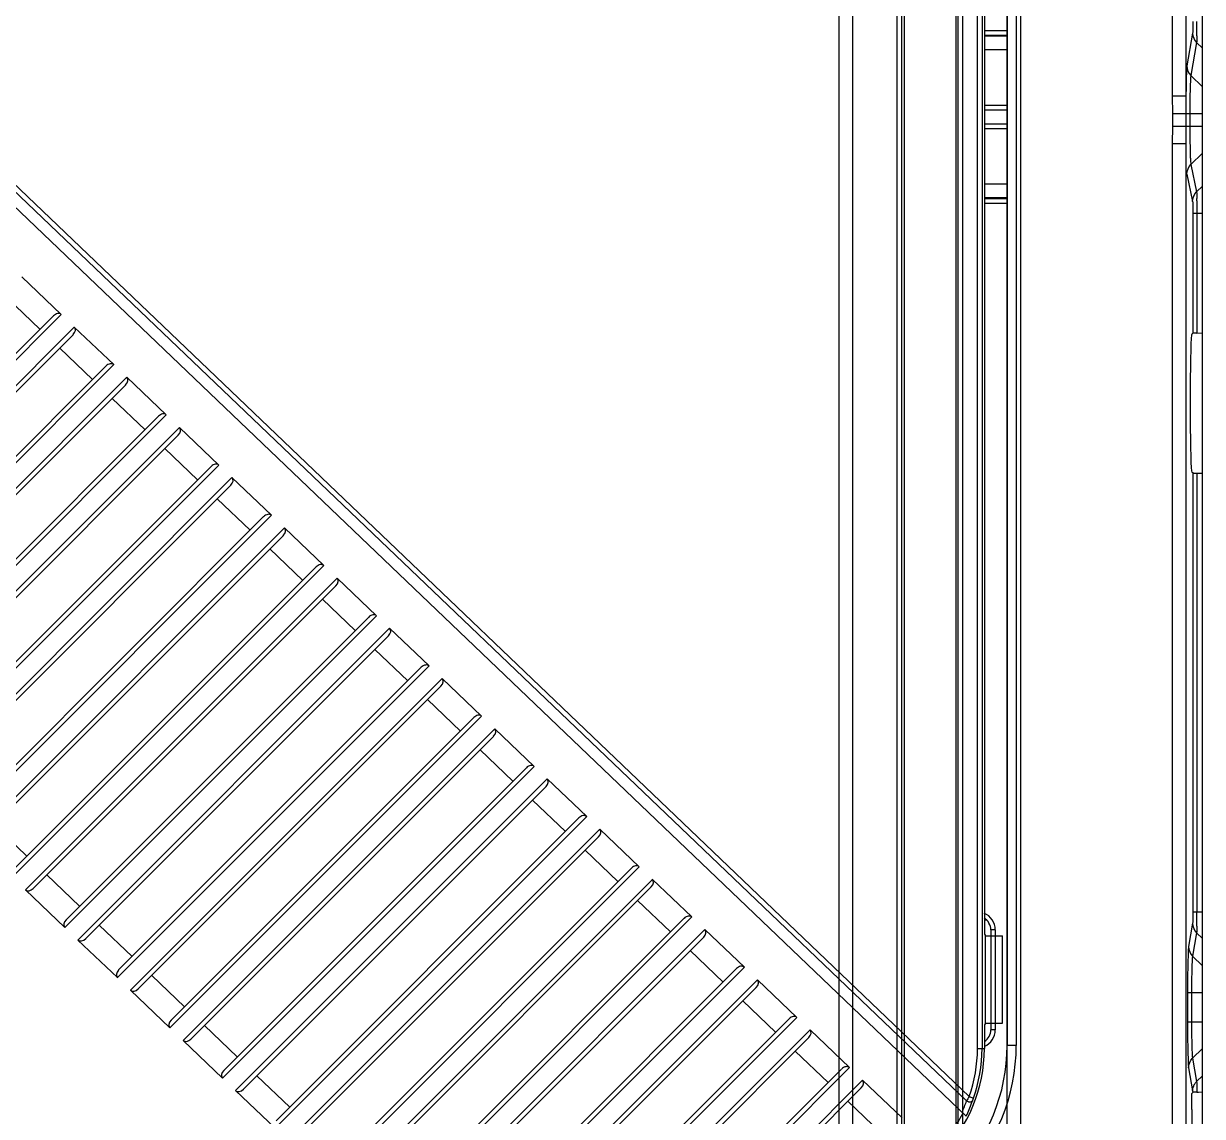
# Model space of a CAD drawing. Header units: millimetres. Extents: x 7531 to 19147, y 2539 to 6525.
# Drawn here: x 17293.6 to 17423.5, y 4821.7 to 4942 of the extents above; entities that cross this region are included whole.
import ezdxf

# ---------------------------------------------------------------- set-up
doc = ezdxf.new("R2010")
doc.units = ezdxf.units.MM
doc.layers.add('02___PRT_ALL_AXES', color=7, linetype='Continuous')

# ---------------------------------------------------------------- blocks, each defined once
blk = doc.blocks.new('DASFASFASEFWE')
at = {"color": 7, "linetype": 'Continuous'}
for p, q in [((408.59, 3285.7), (408.59, 3490.95)), ((409.09, 3490.95), (409.09, 3285.7)), ((409.35, 3478.32), (409.35, 3298.32)), ((407.68, 3280.42), (285.55, 3397.09)), ((283.4, 3396.65), (407.34, 3278.25)), ((407.39, 3279.94), (285.16, 3396.69)), ((307.7, 3366.53), (303.36, 3370.67)), ((301.74, 3368.35), (305.36, 3364.89)), ((273.38, 3332.21), (307.7, 3366.53)), ((273.51, 3333.05), (306.84, 3366.38)), ((309.14, 3365.14), (274.83, 3330.83)), ((313.48, 3361), (309.14, 3365.14)), ((309.01, 3364.3), (275.68, 3330.98)), ((307.53, 3362.82), (311.14, 3359.36)), ((279.17, 3326.68), (313.48, 3361)), ((279.3, 3327.52), (312.63, 3360.85)), ((314.93, 3359.62), (280.61, 3325.3)), ((319.27, 3355.47), (314.93, 3359.62)), ((314.8, 3358.78), (281.47, 3325.45)), ((313.31, 3357.29), (316.93, 3353.84)), ((284.95, 3321.15), (319.27, 3355.47)), ((285.09, 3321.99), (318.41, 3355.32)), ((320.72, 3354.09), (286.4, 3319.77)), ((320.58, 3353.25), (287.26, 3319.92)), ((325.06, 3349.94), (320.72, 3354.09)), ((319.1, 3351.76), (322.71, 3348.31)), ((290.74, 3315.63), (325.06, 3349.94)), ((290.87, 3316.47), (324.2, 3349.79)), ((326.5, 3348.56), (292.18, 3314.24)), ((326.37, 3347.72), (293.04, 3314.39)), ((330.84, 3344.42), (326.5, 3348.56)), ((324.88, 3346.24), (328.5, 3342.78)), ((296.52, 3310.1), (330.84, 3344.42)), ((296.66, 3310.94), (329.99, 3344.27)), ((332.29, 3343.03), (297.97, 3308.72)), ((336.63, 3338.89), (332.29, 3343.03)), ((332.16, 3342.19), (298.83, 3308.87)), ((330.67, 3340.71), (334.29, 3337.25)), ((302.31, 3304.57), (336.63, 3338.89)), ((302.44, 3305.41), (335.77, 3338.74)), ((338.08, 3337.51), (303.76, 3303.19)), ((342.41, 3333.36), (338.08, 3337.51)), ((337.94, 3336.67), (304.61, 3303.34)), ((336.46, 3335.18), (340.07, 3331.73)), ((308.1, 3299.04), (342.41, 3333.36)), ((308.23, 3299.88), (341.56, 3333.21)), ((343.86, 3331.98), (309.54, 3297.66)), ((343.73, 3331.14), (310.4, 3297.81)), ((348.2, 3327.83), (343.86, 3331.98)), ((342.24, 3329.65), (345.86, 3326.2)), ((313.88, 3293.52), (348.2, 3327.83)), ((314.02, 3294.36), (347.34, 3327.68)), ((349.65, 3326.45), (315.33, 3292.13)), ((353.99, 3322.31), (349.65, 3326.45)), ((349.51, 3325.61), (316.19, 3292.28)), ((348.03, 3324.13), (351.65, 3320.67)), ((319.67, 3287.99), (353.99, 3322.31)), ((319.8, 3288.83), (353.13, 3322.16)), ((355.43, 3320.92), (321.12, 3286.61)), ((359.77, 3316.78), (355.43, 3320.92)), ((355.3, 3320.08), (321.97, 3286.76)), ((353.82, 3318.6), (357.43, 3315.14)), ((325.46, 3282.46), (359.77, 3316.78)), ((325.59, 3283.3), (358.92, 3316.63)), ((361.22, 3315.4), (326.9, 3281.08)), ((365.56, 3311.25), (361.22, 3315.4)), ((361.09, 3314.56), (327.76, 3281.23)), ((359.6, 3313.07), (363.22, 3309.62)), ((303.93, 3306.9), (300.31, 3310.35)), ((331.24, 3276.93), (365.56, 3311.25)), ((331.38, 3277.77), (364.7, 3311.1)), ((367.01, 3309.87), (332.69, 3275.55)), ((366.87, 3309.03), (333.55, 3275.7)), ((371.35, 3305.72), (367.01, 3309.87)), ((365.39, 3307.54), (369, 3304.09)), ((337.03, 3271.41), (371.35, 3305.72)), ((337.16, 3272.25), (370.49, 3305.57)), ((309.72, 3301.37), (306.1, 3304.82)), ((372.79, 3304.34), (338.47, 3270.02)), ((377.13, 3300.2), (372.79, 3304.34)), ((303.76, 3303.19), (308.1, 3299.04)), ((372.66, 3303.5), (339.33, 3270.17)), ((371.17, 3302.02), (374.79, 3298.56)), ((342.81, 3265.88), (377.13, 3300.2)), ((342.95, 3266.72), (376.28, 3300.05)), ((315.5, 3295.84), (311.89, 3299.3)), ((378.58, 3298.81), (344.26, 3264.5)), ((382.92, 3294.67), (378.58, 3298.81)), ((309.54, 3297.66), (313.88, 3293.52)), ((378.45, 3297.97), (345.12, 3264.65)), ((409.35, 3298.32), (409.47, 3298.13)), ((409.47, 3298.13), (411.35, 3298.13)), ((409.47, 3288.52), (409.47, 3298.13)), ((411.35, 3288.52), (411.35, 3298.13)), ((376.96, 3296.49), (380.58, 3293.03)), ((348.6, 3260.35), (382.92, 3294.67)), ((348.73, 3261.19), (382.06, 3294.52)), ((321.29, 3290.31), (317.67, 3293.77)), ((384.37, 3293.29), (350.05, 3258.97)), ((388.7, 3289.14), (384.37, 3293.29)), ((315.33, 3292.13), (319.67, 3287.99)), ((384.23, 3292.45), (350.9, 3259.12)), ((382.75, 3290.96), (386.36, 3287.51)), ((327.07, 3284.79), (323.46, 3288.24)), ((354.39, 3254.82), (388.7, 3289.14)), ((354.52, 3255.66), (387.85, 3288.99)), ((409.47, 3288.52), (409.35, 3288.32)), ((409.35, 3288.32), (409.35, 3285.7)), ((409.47, 3288.52), (411.35, 3288.52)), ((390.15, 3287.76), (355.83, 3253.44)), ((390.02, 3286.92), (356.69, 3253.59)), ((394.49, 3283.61), (390.15, 3287.76)), ((321.12, 3286.61), (325.46, 3282.46)), ((388.53, 3285.43), (392.15, 3281.98)), ((408.59, 3285.7), (409.35, 3285.7)), ((360.17, 3249.3), (394.49, 3283.61)), ((360.31, 3250.14), (393.63, 3283.46)), ((332.86, 3279.26), (329.24, 3282.71)), ((395.94, 3282.23), (361.62, 3247.91)), ((400.28, 3278.09), (395.94, 3282.23)), ((326.9, 3281.08), (331.24, 3276.93)), ((395.8, 3281.39), (362.48, 3248.06)), ((407.68, 3280.42), (408.15, 3280.26)), ((394.32, 3279.91), (397.94, 3276.45))]:
    blk.add_line(p, q, dxfattribs=at)
for centre, radius, start, end in [((392.85, 3285.7), 16.5, 315, 360), ((392.85, 3285.7), 15.74, 340.4081, 0), ((392.85, 3285.7), 16.24, 340.4081, 0), ((484.1, 3234.31), 89.26, 148.8899, 149.255), ((392.09, 3285.18), 16.17, 336.3029, 341.0874), ((392.46, 3285.31), 16.48, 335.3463, 341.0621), ((392.85, 3285.7), 15.82, 314.9645, 333.3049), ((392.44, 3285.32), 16.5, 334.6281, 335.3469)]:
    blk.add_arc(centre, radius, start, end, dxfattribs=at)
for centre, start_param, end_param in [((307.2, 3366.03), 0.033298, 1.604095), ((308.65, 3364.65), -1.537498, 0.033298), ((312.99, 3360.5), 0.033298, 1.604095), ((314.43, 3359.12), -1.537498, 0.033298), ((318.77, 3354.98), 0.033298, 1.604095), ((320.22, 3353.59), -1.537498, 0.033298), ((324.56, 3349.45), 0.033298, 1.604095), ((326.01, 3348.07), -1.537498, 0.033298), ((330.35, 3343.92), 0.033298, 1.604095), ((331.79, 3342.54), -1.537498, 0.033298), ((336.13, 3338.39), 0.033298, 1.604095), ((337.58, 3337.01), -1.537498, 0.033298), ((341.92, 3332.87), 0.033298, 1.604095), ((343.37, 3331.48), -1.537498, 0.033298), ((347.71, 3327.34), 0.033298, 1.604095), ((349.15, 3325.96), -1.537498, 0.033298), ((353.49, 3321.81), 0.033298, 1.604095), ((354.94, 3320.43), -1.537498, 0.033298), ((359.28, 3316.28), 0.033298, 1.604095), ((360.72, 3314.9), -1.537498, 0.033298), ((365.06, 3310.76), 0.033298, 1.604095), ((366.51, 3309.37), -1.537498, 0.033298), ((370.85, 3305.23), 0.033298, 1.604095), ((372.3, 3303.85), -1.537498, 0.033298), ((304.25, 3303.68), -3.108294, -1.537498), ((308.59, 3299.54), 1.604095, 3.174891), ((376.64, 3299.7), 0.033298, 1.604095), ((378.08, 3298.32), -1.537498, 0.033298), ((310.04, 3298.16), -3.108294, -1.537498), ((382.42, 3294.17), 0.033298, 1.604095), ((314.38, 3294.01), 1.604095, 3.174891), ((383.87, 3292.79), -1.537498, 0.033298), ((315.82, 3292.63), -3.108294, -1.537498), ((320.16, 3288.48), 1.604095, 3.174891), ((388.21, 3288.65), 0.033298, 1.604095), ((321.61, 3287.1), -3.108294, -1.537498), ((389.66, 3287.26), -1.537498, 0.033298), ((325.95, 3282.96), 1.604095, 3.174891), ((394, 3283.12), 0.033298, 1.604095), ((395.44, 3281.74), -1.537498, 0.033298), ((327.4, 3281.57), -3.108294, -1.537498)]:
    blk.add_ellipse(centre, major_axis=(0.507, 0.483), ratio=0.713711, start_param=start_param, end_param=end_param, dxfattribs=at)
for points, knots in [([(408.05, 3279.96), (408.05, 3279.98), (408.09, 3280.08), (408.12, 3280.18), (408.15, 3280.26)], [0, 0, 0, 0, 0.232424, 1, 1, 1, 1]), ([(407.39, 3279.94), (407.44, 3279.91), (407.53, 3279.88), (407.65, 3279.85), (407.77, 3279.84), (407.88, 3279.85), (407.97, 3279.88), (408.01, 3279.91), (408.02, 3279.92)], [0, 0, 0, 0, 0.277152, 0.423484, 0.565087, 0.813386, 0.915358, 1, 1, 1, 1]), ([(408.05, 3279.96), (408.04, 3279.96), (408.04, 3279.94), (408.03, 3279.93), (408.02, 3279.92)], [0, 0, 0, 0, 0.238205, 1, 1, 1, 1])]:
    blk.add_open_spline(points, degree=3, knots=knots, dxfattribs=at)
blk = doc.blocks.new('32332232')
at = {"color": 7, "linetype": 'Continuous'}
for p, q in [((4126.86, 1655.2), (4126.86, 1992.7)), ((4123.54, 1978.2), (4123.54, 1826.25)), ((4125.04, 1978.2), (4125.04, 1826.25)), ((4105.36, 1926.16), (4105.36, 1721.74)), ((4106.36, 1926.16), (4106.36, 1721.74)), ((4105.36, 1833.43), (4102.86, 1833.43)), ((4105.36, 1832.93), (4102.86, 1832.93)), ((4125.78, 1833.18), (4125.15, 1829.56)), ((4105.36, 1832.84), (4102.86, 1832.84)), ((4126.22, 1832.13), (4125.59, 1828.52)), ((4126.86, 1831.51), (4126.22, 1832.13)), ((4105.36, 1831.34), (4102.86, 1831.34)), ((4125.59, 1828.52), (4126.86, 1827.27)), ((4125.04, 1826.25), (4123.54, 1826.25)), ((4123.54, 1826.25), (4123.57, 1824.32)), ((4125.04, 1826.25), (4125.05, 1824.32)), ((4123.57, 1824.32), (4126.86, 1824.32)), ((4123.57, 1824.32), (4123.57, 1822.93)), ((4125.05, 1824.32), (4125.05, 1822.93)), ((4125.47, 1824.32), (4125.47, 1822.93)), ((4123.57, 1822.93), (4123.54, 1821)), ((4123.57, 1822.93), (4126.86, 1822.93)), ((4125.05, 1822.93), (4125.04, 1821)), ((4125.04, 1821), (4123.54, 1821)), ((4123.54, 1821), (4123.54, 1669.69)), ((4125.04, 1821), (4125.04, 1669.69)), ((4125.59, 1818.72), (4126.86, 1819.97)), ((4125.59, 1818.72), (4126.22, 1815.71)), ((4125.15, 1817.67), (4125.78, 1814.66)), ((4105.36, 1816.55), (4102.86, 1816.55)), ((4126.86, 1816.33), (4126.22, 1815.71)), ((4105.36, 1815.05), (4102.86, 1815.05)), ((4102.86, 1814.96), (4105.36, 1814.96)), ((4126.22, 1815.71), (4126.23, 1815.54)), ((4126.23, 1815.54), (4126.24, 1814.97)), ((4126.25, 1814.73), (4126.25, 1813.37)), ((4102.86, 1814.46), (4105.36, 1814.46)), ((4125.81, 1813.37), (4126.86, 1813.37)), ((4125.81, 1813.37), (4125.81, 1800.14)), ((4126.25, 1813.37), (4126.25, 1800.15)), ((4125.81, 1800.14), (4125.68, 1800.05)), ((4126.25, 1800.15), (4126.86, 1800.17)), ((4125.53, 1790.84), (4125.53, 1794.05)), ((4125.81, 1784.76), (4125.68, 1784.84)), ((4125.81, 1784.76), (4125.81, 1736.46)), ((4126.25, 1784.74), (4126.86, 1784.73)), ((4126.25, 1784.74), (4126.25, 1736.46)), ((4102.86, 1735.57), (4103.05, 1735.57)), ((4125.81, 1736.46), (4126.86, 1736.46)), ((4104.05, 1734.45), (4103.56, 1734.45)), ((4103.56, 1734.45), (4103.56, 1723.45)), ((4104.05, 1734.45), (4104.05, 1723.45)), ((4125.78, 1735.18), (4125.34, 1732.61)), ((4126.22, 1734.13), (4125.77, 1731.57)), ((4126.86, 1733.51), (4126.22, 1734.13)), ((4125.77, 1731.57), (4126.86, 1730.5)), ((4125.22, 1727.55), (4126.86, 1727.55)), ((4125.22, 1727.55), (4125.22, 1724.34)), ((4125.66, 1727.55), (4125.66, 1724.34)), ((4125.22, 1724.34), (4126.86, 1724.34)), ((4104.05, 1723.45), (4103.56, 1723.45)), ((4106.36, 1721.74), (4105.36, 1721.74)), ((4125.77, 1720.32), (4126.86, 1721.39)), ((4125.77, 1720.32), (4126.22, 1717.76)), ((4125.34, 1719.28), (4125.78, 1716.72)), ((4126.86, 1718.38), (4126.22, 1717.76)), ((4126.22, 1717.76), (4126.23, 1717.58)), ((4126.23, 1717.58), (4126.25, 1716.7)), ((4125.68, 1716.45), (4125.8, 1716.56)), ((4125.68, 1715.72), (4125.68, 1716.45)), ((4125.78, 1716.72), (4125.8, 1716.56)), ((4126.25, 1716.7), (4126.25, 1716.59)), ((4126.25, 1716.59), (4126.44, 1716.6)), ((4126.44, 1716.6), (4126.86, 1716.61)), ((4125.71, 1714.7), (4125.68, 1715.72)), ((4125.71, 1714.7), (4125.71, 1709.7))]:
    blk.add_line(p, q, dxfattribs=at)
for centre, radius, start, end in [((3973.94, 1834.46), 152.31, 359.7305, 0.0033), ((4008.09, 1834.29), 118.16, 359.4186, 359.7323), ((4050.58, 1833.88), 75.66, 359.2362, 359.4025), ((4050.5, 1813.95), 75.75, 0.5927, 0.769), ((4102.06, 1734.45), 1.5, 0, 59.9978), ((4102.06, 1734.45), 1.99, 0, 67.4975), ((4008.09, 1736.29), 118.16, 359.4186, 359.7323), ((3973.94, 1736.46), 152.31, 359.7305, 0.0033), ((4050.58, 1735.88), 75.66, 359.2362, 359.4025), ((4102.06, 1723.45), 1.99, 293.5785, 0), ((4102.06, 1723.45), 1.5, 302.2987, 0), ((4085.36, 1721.74), 20, 315, 0), ((4085.36, 1721.74), 21, 315, 0), ((4127.26, 1716.71), 1.48, 154.7133, 159.711), ((4127.28, 1716.7), 1.5, 139.8028, 154.656), ((4127.28, 1716.7), 1.49, 134.8285, 139.8014), ((4126.65, 1702.68), 13.92, 91.6779, 92.1368)]:
    blk.add_arc(centre, radius, start, end, dxfattribs=at)
for centre, major_axis, ratio, start_param, end_param in [((4125.68, 1794.05), (0, 6), 0.026186, 0.017453, 1.570796), ((4127.31, 1800.14), (1.5, 0), 0.017455, 2.356194, 3.115413), ((4125.68, 1790.84), (0, 6), 0.026186, 1.570796, 3.124139), ((4127.31, 1784.76), (1.5, 0), 0.017455, 3.167773, 3.926991)]:
    blk.add_ellipse(centre, major_axis=major_axis, ratio=ratio, start_param=start_param, end_param=end_param, dxfattribs=at)
for points, knots in [([(4125.81, 1834.46), (4125.81, 1834.18), (4125.81, 1833.8), (4125.8, 1833.37), (4125.79, 1833.23), (4125.78, 1833.18)], [0, 0, 0, 0, 0.659412, 0.884916, 1, 1, 1, 1]), ([(4126.24, 1832.87), (4126.24, 1832.78), (4126.24, 1832.54), (4126.24, 1832.29), (4126.22, 1832.13)], [0, 0, 0, 0, 0.363333, 1, 1, 1, 1]), ([(4125.15, 1829.56), (4125.13, 1829.43), (4125.11, 1829.07), (4125.08, 1828.37), (4125.06, 1827.39), (4125.05, 1826.66), (4125.04, 1826.25)], [0, 0, 0, 0, 0.116125, 0.332239, 0.633713, 1, 1, 1, 1]), ([(4125.59, 1828.52), (4125.55, 1828.36), (4125.54, 1827.88), (4125.49, 1826.98), (4125.48, 1825.74), (4125.47, 1824.81), (4125.47, 1824.32)], [0, 0, 0, 0, 0.113702, 0.338816, 0.647082, 1, 1, 1, 1]), ([(4125.47, 1822.93), (4125.47, 1822.43), (4125.48, 1821.49), (4125.5, 1820.38), (4125.52, 1819.63), (4125.54, 1819.21), (4125.56, 1818.92), (4125.58, 1818.77), (4125.59, 1818.72)], [0, 0, 0, 0, 0.357261, 0.66814, 0.793069, 0.891953, 0.96165, 1, 1, 1, 1]), ([(4125.78, 1814.66), (4125.79, 1814.61), (4125.79, 1814.47), (4125.81, 1814.04), (4125.81, 1813.66), (4125.81, 1813.37)], [0, 0, 0, 0, 0.109157, 0.333077, 1, 1, 1, 1]), ([(4125.81, 1736.46), (4125.81, 1736.18), (4125.81, 1735.8), (4125.8, 1735.37), (4125.79, 1735.23), (4125.78, 1735.18)], [0, 0, 0, 0, 0.659412, 0.884916, 1, 1, 1, 1]), ([(4126.24, 1734.87), (4126.24, 1734.78), (4126.24, 1734.54), (4126.24, 1734.29), (4126.22, 1734.13)], [0, 0, 0, 0, 0.363333, 1, 1, 1, 1]), ([(4125.34, 1732.61), (4125.3, 1732.42), (4125.29, 1731.85), (4125.24, 1730.75), (4125.23, 1729.26), (4125.22, 1728.14), (4125.22, 1727.55)], [0, 0, 0, 0, 0.115067, 0.340523, 0.648208, 1, 1, 1, 1]), ([(4125.77, 1731.57), (4125.74, 1731.42), (4125.72, 1730.96), (4125.68, 1730.1), (4125.67, 1728.91), (4125.66, 1728.02), (4125.66, 1727.55)], [0, 0, 0, 0, 0.113648, 0.338748, 0.647039, 1, 1, 1, 1]), ([(4125.22, 1724.34), (4125.22, 1723.75), (4125.23, 1722.64), (4125.24, 1721.14), (4125.29, 1720.05), (4125.3, 1719.47), (4125.34, 1719.28)], [0, 0, 0, 0, 0.351802, 0.659703, 0.88504, 1, 1, 1, 1]), ([(4125.66, 1724.34), (4125.66, 1723.87), (4125.67, 1722.98), (4125.68, 1721.79), (4125.72, 1720.93), (4125.74, 1720.47), (4125.77, 1720.32)], [0, 0, 0, 0, 0.35297, 0.661481, 0.88646, 1, 1, 1, 1]), ([(4126.14, 1716.59), (4126.05, 1716.59), (4125.94, 1716.57), (4125.81, 1716.58), (4125.8, 1716.56)], [0, 0, 0, 0, 0.7682, 1, 1, 1, 1])]:
    blk.add_open_spline(points, degree=3, knots=knots, dxfattribs=at)
for points in [[(4125.78, 1833.18), (4125.79, 1832.8), (4125.95, 1832.4), (4126.22, 1832.13)], [(4125.15, 1829.56), (4125.15, 1829.18), (4125.32, 1828.78), (4125.59, 1828.52)], [(4125.15, 1817.67), (4125.16, 1818.05), (4125.32, 1818.45), (4125.59, 1818.72)], [(4125.78, 1814.66), (4125.78, 1815.04), (4125.95, 1815.44), (4126.22, 1815.71)], [(4125.78, 1735.18), (4125.79, 1734.8), (4125.95, 1734.4), (4126.22, 1734.13)], [(4125.34, 1732.61), (4125.34, 1732.24), (4125.51, 1731.84), (4125.77, 1731.57)], [(4125.34, 1719.28), (4125.34, 1719.66), (4125.51, 1720.06), (4125.77, 1720.32)], [(4125.78, 1716.72), (4125.78, 1716.89), (4125.82, 1717.06), (4125.87, 1717.22)]]:
    blk.add_open_spline(points, degree=3, dxfattribs=at)
at = {"layer": '02___PRT_ALL_AXES', "color": 7, "linetype": 'Continuous'}
for p, q in [((4105.36, 1825.21), (4102.86, 1825.21)), ((4105.36, 1824.71), (4102.86, 1824.71)), ((4102.86, 1823.18), (4105.36, 1823.18)), ((4102.86, 1822.68), (4105.36, 1822.68))]:
    blk.add_line(p, q, dxfattribs=at)
blk.add_blockref('DASFASFASEFWE', (3693.5, -1564.32))
blk = doc.blocks.new('*U163')
blk.add_blockref('32332232', (-3826.86, -1827.7))
blk = doc.blocks.new('*U164')
at = {"color": 0, "linetype": 'ByBlock', "lineweight": -2, "transparency": 16777216}
blk.add_blockref('*U163', (2400, 1012.5), dxfattribs=at)
blk = doc.blocks.new('212121212')
at = {"color": 114, "linetype": 'Continuous', "true_color": 0x139b48}
for p, q in [((15269.49, 4991.82), (15935.99, 4991.82)), ((15269.49, 4990.32), (15935.99, 4990.32)), ((15314.94, 4985.42), (15888.63, 4985.42)), ((15315.33, 4984.92), (15888.24, 4984.92)), ((15314.94, 4978.22), (15888.63, 4978.22)), ((15315.33, 4978.72), (15888.24, 4978.72)), ((15269.49, 4973.32), (15935.99, 4973.32)), ((15269.49, 4971.82), (15935.99, 4971.82))]:
    blk.add_line(p, q, dxfattribs=at)
at = {"layer": '02___PRT_ALL_AXES', "color": 114, "linetype": 'Continuous', "true_color": 0x139b48}
for p, q in [((15888.07, 4984.66), (15284.5, 4984.66)), ((15888.07, 4978.98), (15284.5, 4978.98))]:
    blk.add_line(p, q, dxfattribs=at)
blk = doc.blocks.new('5656666')
at = {"rotation": 90}
blk.add_blockref('212121212', (18910.65, -10450.42), dxfattribs=at)
blk = doc.blocks.new('323232322322')
blk.add_blockref('5656666', (0, 0))

msp = doc.modelspace()

# ---------------------------------------------------------------- block references
msp.add_blockref('*U164', (14723.45518, 3922.98317))
at = {"xscale": -1}
msp.add_blockref('323232322322', (31322.2864, -56.08024), dxfattribs=at)

doc.saveas('drawing.dxf')
